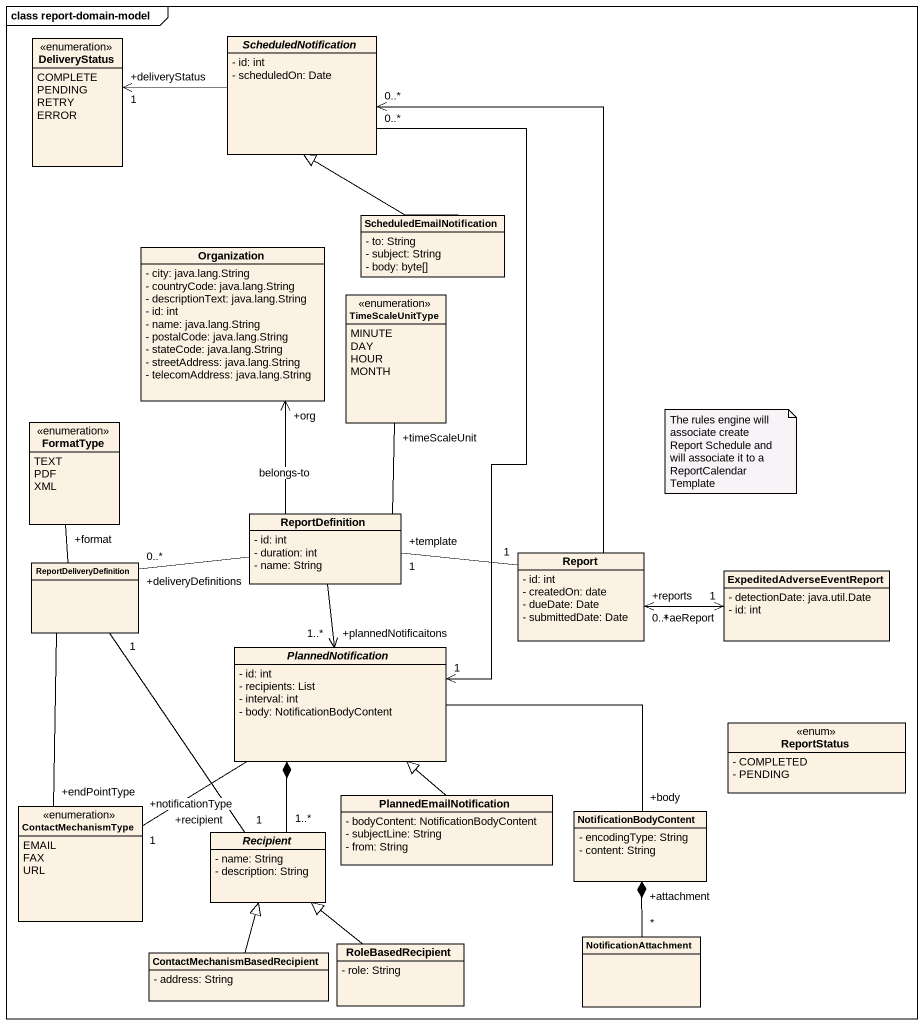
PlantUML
@startuml
mainframe class report-domain-model
hide circle
hide empty members
skinparam classAttributeIconSize 0
enum DeliveryStatus {
  COMPLETE
  PENDING
  RETRY
  ERROR
}
abstract class ScheduledNotification {
  - id: int
  - scheduledOn: Date
}
class ScheduledEmailNotification {
  - to: String
  - subject: String
  - body: byte[]
}
class Organization {
  - city: java.lang.String
  - countryCode: java.lang.String
  - descriptionText: java.lang.String
  - id: int
  - name: java.lang.String
  - postalCode: java.lang.String
  - stateCode: java.lang.String
  - streetAddress: java.lang.String
  - telecomAddress: java.lang.String
}
enum TimeScaleUnitType {
  MINUTE
  DAY
  HOUR
  MONTH
}
enum FormatType {
  TEXT
  PDF
  XML
}
class ReportDefinition {
  - id: int
  - duration: int
  - name: String
}
class Report {
  - id: int
  - createdOn: date
  - dueDate: Date
  - submittedDate: Date
}
class ReportDeliveryDefinition
class ExpeditedAdverseEventReport {
  - detectionDate: java.util.Date
  - id: int
}
abstract class PlannedNotification {
  - id: int
  - recipients: List
  - interval: int
  - body: NotificationBodyContent
}
class ReportStatus <<enum>> {
  - COMPLETED
  - PENDING
}
enum ContactMechanismType {
  EMAIL
  FAX
  URL
}
class PlannedEmailNotification {
  - bodyContent: NotificationBodyContent
  - subjectLine: String
  - from: String
}
class NotificationBodyContent {
  - encodingType: String
  - content: String
}
abstract class Recipient {
  - name: String
  - description: String
}
class "ContactMechanismBasedRecipient" as ContactMechanismBasedRecipie {
  - address: String
}
class RoleBasedRecipient {
  - role: String
}
class NotificationAttachment
ScheduledNotification -left-> "+deliveryStatus\n1" DeliveryStatus
ScheduledNotification "0..*" <-- Report
ScheduledEmailNotification -up-|> ScheduledNotification
Organization "+org" <-- ReportDefinition : belongs-to
FormatType "+format" -- ReportDeliveryDefinition
ReportDefinition -up- "+timeScaleUnit" TimeScaleUnitType
ReportDefinition "+template\n1" -right- "1" Report
ReportDefinition -left- "+deliveryDefinitions\n0..*" ReportDeliveryDefinition
ReportDefinition --> "+plannedNotificaitons\n1..*" PlannedNotification
Report "+reports\n0..*" <-right-> "+aeReport\n1" ExpeditedAdverseEventReport
ReportDeliveryDefinition -- "+endPointType" ContactMechanismType
PlannedNotification "1" <-up- "0..*" ScheduledNotification
PlannedNotification -- "+notificationType\n1" ContactMechanismType
PlannedNotification -right- "+body" NotificationBodyContent
PlannedEmailNotification -up-|> PlannedNotification
Recipient "+recipient\n1" -up- "1" ReportDeliveryDefinition
Recipient "1..*" -up-* PlannedNotification
ContactMechanismBasedRecipie -up-|> Recipient
RoleBasedRecipient -up-|> Recipient
NotificationAttachment "*" -up-* "+attachment" NotificationBodyContent
note as N1
  The rules engine will associate create Report Schedule and will associate it to a ReportCalendarTemplate
end note
@enduml
